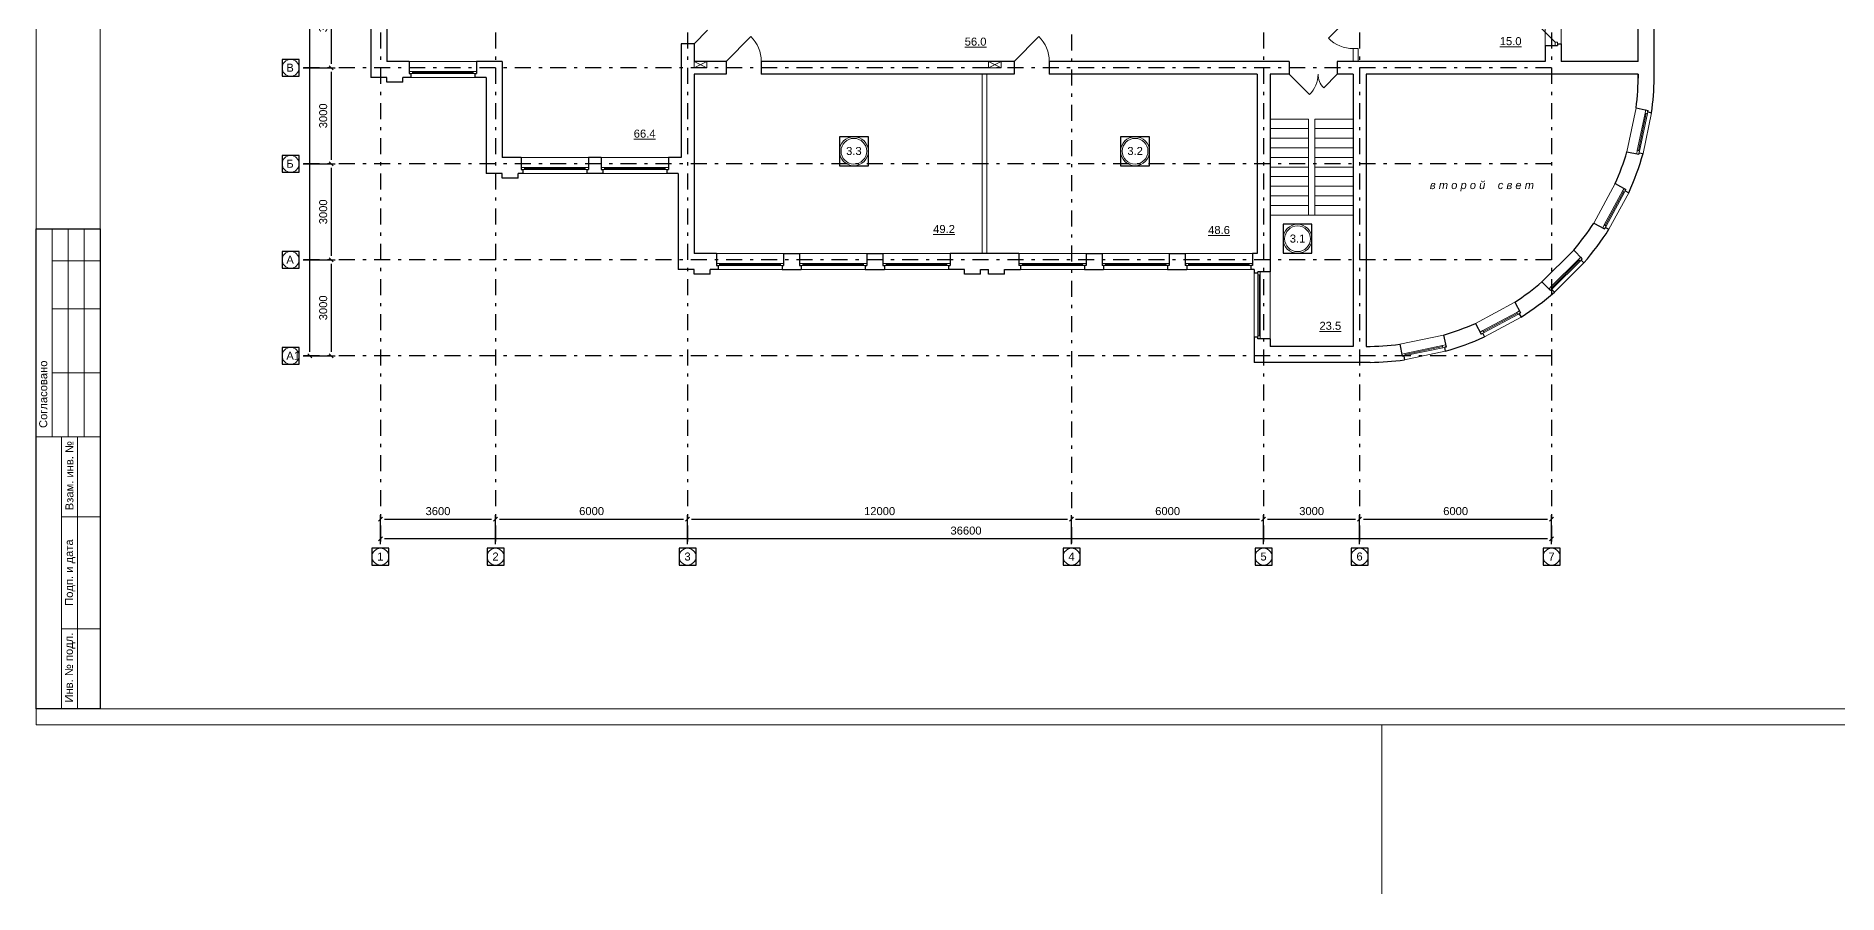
# Model space of a CAD drawing. Header units: metres. Extents: x -5.3 to 89.4, y -5.3 to 64.7.
# Drawn here: x 0 to 56.3, y -5.3 to 21.6 of the extents above; entities that cross this region are included whole.
import ezdxf
from ezdxf.enums import TextEntityAlignment as Align

# ---------------------------------------------------------------- set-up
doc = ezdxf.new("R2010")
doc.units = ezdxf.units.M
doc.header["$MEASUREMENT"] = 0
doc.linetypes.add('( Dashdot )', pattern=[1.001, 0.5, -0.25, 0.001, -0.25])
doc.layers.get('DEFPOINTS').update_dxf_attribs({"lineweight": 0})
doc.layers.add('Level 50', color=7, linetype='Continuous', lineweight=0)
doc.layers.add('Level 63', color=7, linetype='Continuous', lineweight=0)
doc.layers.add('YOLO_STAMP', color=1, linetype='Continuous')
doc.layers.add('YOLO_TABLE', color=1, linetype='Continuous')
doc.styles.add('Standard_0', font='arial.ttf')
doc.styles.add('Style-Arial', font='arial.ttf')
doc.styles.add('Style-Arial IF', font='ariali.ttf')
doc.dimstyles.get("Standard").update_dxf_attribs({"dimtxt": 0.00018, "dimasz": 0.00018, "dimexe": 0.0002, "dimexo": 0.0625, "dimgap": 9e-05, "dimtad": 0, "dimtih": 1, "dimtoh": 1, "dimdec": 4, "dimlfac": 1000, "dimzin": 0, "dimdsep": 46, "dimtxsty": 'Standard_0', "dimcen": 9e-05, "dimadec": 0, "dimazin": 0, "dimtfac": 1, "dimtdec": 4, "dimtofl": 0, "dimtmove": 0, "dimatfit": 0, "dimfxl": 0.01, "dimfxlon": 1, "dimtolj": 1, "dimtzin": 0, "dimarcsym": 0})

# ---------------------------------------------------------------- blocks, each defined once
blk = doc.blocks.new('_Oblique-1')
at = {"color": 0, "linetype": 'ByBlock', "lineweight": -2}
blk.add_line((0.5, 0.5), (-0.5, -0.5), dxfattribs=at)
blk = doc.blocks.new('*D28')
at = {"color": 0, "linetype": 'Continuous', "lineweight": -2, "transparency": 16777216}
for p, q in [((10.776, 5.674), (10.776, 6.58)), ((10.901, 6.455), (14.251, 6.455)), ((14.376, 5.674), (14.376, 6.58))]:
    blk.add_line(p, q, dxfattribs=at)
at = {"layer": 'DEFPOINTS', "color": 0, "linetype": 'Continuous', "transparency": 16777216}
for p in [(14.376, 6.455), (10.776, 5.549), (14.376, 5.549)]:
    blk.add_point(p, dxfattribs=at)
at = {"color": 0, "linetype": 'Continuous', "lineweight": -2, "transparency": 16777216, "xscale": 0.125, "yscale": 0.125, "zscale": 0.125, "rotation": 180}
blk.add_blockref('_Oblique-1', (10.776, 6.455), dxfattribs=at)
at = {"color": 0, "linetype": 'Continuous', "lineweight": -2, "transparency": 16777216, "xscale": 0.125, "yscale": 0.125, "zscale": 0.125}
blk.add_blockref('_Oblique-1', (14.376, 6.455), dxfattribs=at)
at = {"color": 0, "linetype": 'Continuous', "lineweight": 0, "transparency": 16777216, "insert": (12.576, 6.708), "char_height": 0.25, "attachment_point": 5, "style": 'Style-Arial'}
blk.add_mtext('\\A1;3600', dxfattribs=at)
blk = doc.blocks.new('*D29')
at = {"color": 0, "linetype": 'Continuous', "lineweight": -2, "transparency": 16777216}
for p, q in [((10.776, 5.674), (10.776, 5.971)), ((47.251, 5.846), (10.901, 5.846)), ((47.376, 5.674), (47.376, 5.971))]:
    blk.add_line(p, q, dxfattribs=at)
at = {"layer": 'DEFPOINTS', "color": 0, "linetype": 'Continuous', "transparency": 16777216}
for p in [(10.776, 5.846), (10.776, 5.549), (47.376, 5.549)]:
    blk.add_point(p, dxfattribs=at)
at = {"color": 0, "linetype": 'Continuous', "lineweight": -2, "transparency": 16777216, "xscale": 0.125, "yscale": 0.125, "zscale": 0.125, "rotation": 180}
blk.add_blockref('_Oblique-1', (10.776, 5.846), dxfattribs=at)
at = {"color": 0, "linetype": 'Continuous', "lineweight": -2, "transparency": 16777216, "xscale": 0.125, "yscale": 0.125, "zscale": 0.125}
blk.add_blockref('_Oblique-1', (47.376, 5.846), dxfattribs=at)
at = {"color": 0, "linetype": 'Continuous', "lineweight": 0, "transparency": 16777216, "insert": (29.076, 6.099), "char_height": 0.25, "attachment_point": 5, "style": 'Style-Arial'}
blk.add_mtext('\\A1;36600', dxfattribs=at)
blk = doc.blocks.new('*D31')
at = {"color": 0, "linetype": 'Continuous', "lineweight": -2, "transparency": 16777216}
for p, q in [((8.359, 53.561), (8.697, 53.561)), ((8.572, 11.686), (8.572, 53.436)), ((8.359, 11.561), (8.697, 11.561))]:
    blk.add_line(p, q, dxfattribs=at)
at = {"layer": 'DEFPOINTS', "color": 0, "linetype": 'Continuous', "transparency": 16777216}
for p in [(8.234, 53.561), (8.572, 53.561), (8.234, 11.561)]:
    blk.add_point(p, dxfattribs=at)
at = {"color": 0, "linetype": 'Continuous', "lineweight": -2, "transparency": 16777216, "xscale": 0.125, "yscale": 0.125, "zscale": 0.125}
for p, rotation in [((8.572, 53.561), 90), ((8.572, 11.561), 270)]:
    blk.add_blockref('_Oblique-1', p, dxfattribs=dict(at, rotation=rotation))
at = {"color": 0, "linetype": 'Continuous', "lineweight": 0, "transparency": 16777216, "insert": (8.32, 32.561), "char_height": 0.25, "attachment_point": 5, "rotation": 90, "style": 'Style-Arial'}
blk.add_mtext('\\A1;42000', dxfattribs=at)
blk = doc.blocks.new('*D149')
at = {"color": 0, "linetype": 'Continuous', "lineweight": -2, "transparency": 16777216}
for p, q in [((14.376, 5.674), (14.376, 6.58)), ((14.501, 6.455), (20.251, 6.455)), ((20.376, 5.674), (20.376, 6.58))]:
    blk.add_line(p, q, dxfattribs=at)
at = {"layer": 'DEFPOINTS', "color": 0, "linetype": 'Continuous', "transparency": 16777216}
for p in [(20.376, 6.455), (14.376, 5.549), (20.376, 5.549)]:
    blk.add_point(p, dxfattribs=at)
at = {"color": 0, "linetype": 'Continuous', "lineweight": -2, "transparency": 16777216, "xscale": 0.125, "yscale": 0.125, "zscale": 0.125, "rotation": 180}
blk.add_blockref('_Oblique-1', (14.376, 6.455), dxfattribs=at)
at = {"color": 0, "linetype": 'Continuous', "lineweight": -2, "transparency": 16777216, "xscale": 0.125, "yscale": 0.125, "zscale": 0.125}
blk.add_blockref('_Oblique-1', (20.376, 6.455), dxfattribs=at)
at = {"color": 0, "linetype": 'Continuous', "lineweight": 0, "transparency": 16777216, "insert": (17.376, 6.708), "char_height": 0.25, "attachment_point": 5, "style": 'Style-Arial'}
blk.add_mtext('\\A1;6000', dxfattribs=at)
blk = doc.blocks.new('*D150')
at = {"color": 0, "linetype": 'Continuous', "lineweight": -2, "transparency": 16777216}
for p, q in [((20.376, 5.674), (20.376, 6.58)), ((20.501, 6.455), (32.251, 6.455)), ((32.376, 5.674), (32.376, 6.58))]:
    blk.add_line(p, q, dxfattribs=at)
at = {"layer": 'DEFPOINTS', "color": 0, "linetype": 'Continuous', "transparency": 16777216}
for p in [(32.376, 6.455), (20.376, 5.549), (32.376, 5.549)]:
    blk.add_point(p, dxfattribs=at)
at = {"color": 0, "linetype": 'Continuous', "lineweight": -2, "transparency": 16777216, "xscale": 0.125, "yscale": 0.125, "zscale": 0.125, "rotation": 180}
blk.add_blockref('_Oblique-1', (20.376, 6.455), dxfattribs=at)
at = {"color": 0, "linetype": 'Continuous', "lineweight": -2, "transparency": 16777216, "xscale": 0.125, "yscale": 0.125, "zscale": 0.125}
blk.add_blockref('_Oblique-1', (32.376, 6.455), dxfattribs=at)
at = {"color": 0, "linetype": 'Continuous', "lineweight": 0, "transparency": 16777216, "insert": (26.376, 6.708), "char_height": 0.25, "attachment_point": 5, "style": 'Style-Arial'}
blk.add_mtext('\\A1;12000', dxfattribs=at)
blk = doc.blocks.new('*D151')
at = {"color": 0, "linetype": 'Continuous', "lineweight": -2, "transparency": 16777216}
for p, q in [((32.376, 5.674), (32.376, 6.58)), ((32.501, 6.455), (38.251, 6.455)), ((38.376, 5.674), (38.376, 6.58))]:
    blk.add_line(p, q, dxfattribs=at)
at = {"layer": 'DEFPOINTS', "color": 0, "linetype": 'Continuous', "transparency": 16777216}
for p in [(38.376, 6.455), (32.376, 5.549), (38.376, 5.549)]:
    blk.add_point(p, dxfattribs=at)
at = {"color": 0, "linetype": 'Continuous', "lineweight": -2, "transparency": 16777216, "xscale": 0.125, "yscale": 0.125, "zscale": 0.125, "rotation": 180}
blk.add_blockref('_Oblique-1', (32.376, 6.455), dxfattribs=at)
at = {"color": 0, "linetype": 'Continuous', "lineweight": -2, "transparency": 16777216, "xscale": 0.125, "yscale": 0.125, "zscale": 0.125}
blk.add_blockref('_Oblique-1', (38.376, 6.455), dxfattribs=at)
at = {"color": 0, "linetype": 'Continuous', "lineweight": 0, "transparency": 16777216, "insert": (35.376, 6.708), "char_height": 0.25, "attachment_point": 5, "style": 'Style-Arial'}
blk.add_mtext('\\A1;6000', dxfattribs=at)
blk = doc.blocks.new('*D152')
at = {"color": 0, "linetype": 'Continuous', "lineweight": -2, "transparency": 16777216}
for p, q in [((38.376, 5.674), (38.376, 6.58)), ((38.501, 6.455), (41.251, 6.455)), ((41.376, 5.674), (41.376, 6.58))]:
    blk.add_line(p, q, dxfattribs=at)
at = {"layer": 'DEFPOINTS', "color": 0, "linetype": 'Continuous', "transparency": 16777216}
for p in [(41.376, 6.455), (38.376, 5.549), (41.376, 5.549)]:
    blk.add_point(p, dxfattribs=at)
at = {"color": 0, "linetype": 'Continuous', "lineweight": -2, "transparency": 16777216, "xscale": 0.125, "yscale": 0.125, "zscale": 0.125, "rotation": 180}
blk.add_blockref('_Oblique-1', (38.376, 6.455), dxfattribs=at)
at = {"color": 0, "linetype": 'Continuous', "lineweight": -2, "transparency": 16777216, "xscale": 0.125, "yscale": 0.125, "zscale": 0.125}
blk.add_blockref('_Oblique-1', (41.376, 6.455), dxfattribs=at)
at = {"color": 0, "linetype": 'Continuous', "lineweight": 0, "transparency": 16777216, "insert": (39.876, 6.708), "char_height": 0.25, "attachment_point": 5, "style": 'Style-Arial'}
blk.add_mtext('\\A1;3000', dxfattribs=at)
blk = doc.blocks.new('*D153')
at = {"color": 0, "linetype": 'Continuous', "lineweight": -2, "transparency": 16777216}
for p, q in [((41.376, 5.674), (41.376, 6.58)), ((41.501, 6.455), (47.251, 6.455)), ((47.376, 5.674), (47.376, 6.58))]:
    blk.add_line(p, q, dxfattribs=at)
at = {"layer": 'DEFPOINTS', "color": 0, "linetype": 'Continuous', "transparency": 16777216}
for p in [(47.376, 6.455), (41.376, 5.549), (47.376, 5.549)]:
    blk.add_point(p, dxfattribs=at)
at = {"color": 0, "linetype": 'Continuous', "lineweight": -2, "transparency": 16777216, "xscale": 0.125, "yscale": 0.125, "zscale": 0.125, "rotation": 180}
blk.add_blockref('_Oblique-1', (41.376, 6.455), dxfattribs=at)
at = {"color": 0, "linetype": 'Continuous', "lineweight": -2, "transparency": 16777216, "xscale": 0.125, "yscale": 0.125, "zscale": 0.125}
blk.add_blockref('_Oblique-1', (47.376, 6.455), dxfattribs=at)
at = {"color": 0, "linetype": 'Continuous', "lineweight": 0, "transparency": 16777216, "insert": (44.376, 6.708), "char_height": 0.25, "attachment_point": 5, "style": 'Style-Arial'}
blk.add_mtext('\\A1;6000', dxfattribs=at)
blk = doc.blocks.new('*D140')
at = {"color": 0, "linetype": 'Continuous', "lineweight": -2, "transparency": 16777216}
for p, q in [((8.359, 23.561), (9.367, 23.561)), ((9.242, 23.436), (9.242, 20.686)), ((8.359, 20.561), (9.367, 20.561))]:
    blk.add_line(p, q, dxfattribs=at)
at = {"layer": 'DEFPOINTS', "color": 0, "linetype": 'Continuous', "transparency": 16777216}
for p in [(8.234, 23.561), (8.234, 20.561), (9.242, 20.561)]:
    blk.add_point(p, dxfattribs=at)
at = {"color": 0, "linetype": 'Continuous', "lineweight": -2, "transparency": 16777216, "xscale": 0.125, "yscale": 0.125, "zscale": 0.125}
for p, rotation in [((9.242, 23.561), 90), ((9.242, 20.561), 270)]:
    blk.add_blockref('_Oblique-1', p, dxfattribs=dict(at, rotation=rotation))
at = {"color": 0, "linetype": 'Continuous', "lineweight": 0, "transparency": 16777216, "insert": (8.989, 22.061), "char_height": 0.25, "attachment_point": 5, "rotation": 90, "style": 'Style-Arial'}
blk.add_mtext('\\A1;3000', dxfattribs=at)
blk = doc.blocks.new('*D141')
at = {"color": 0, "linetype": 'Continuous', "lineweight": -2, "transparency": 16777216}
for p, q in [((8.359, 20.561), (9.367, 20.561)), ((9.242, 20.436), (9.242, 17.686)), ((8.359, 17.561), (9.367, 17.561))]:
    blk.add_line(p, q, dxfattribs=at)
at = {"layer": 'DEFPOINTS', "color": 0, "linetype": 'Continuous', "transparency": 16777216}
for p in [(8.234, 20.561), (8.234, 17.561), (9.242, 17.561)]:
    blk.add_point(p, dxfattribs=at)
at = {"color": 0, "linetype": 'Continuous', "lineweight": -2, "transparency": 16777216, "xscale": 0.125, "yscale": 0.125, "zscale": 0.125}
for p, rotation in [((9.242, 20.561), 90), ((9.242, 17.561), 270)]:
    blk.add_blockref('_Oblique-1', p, dxfattribs=dict(at, rotation=rotation))
at = {"color": 0, "linetype": 'Continuous', "lineweight": 0, "transparency": 16777216, "insert": (8.989, 19.061), "char_height": 0.25, "attachment_point": 5, "rotation": 90, "style": 'Style-Arial'}
blk.add_mtext('\\A1;3000', dxfattribs=at)
blk = doc.blocks.new('*D142')
at = {"color": 0, "linetype": 'Continuous', "lineweight": -2, "transparency": 16777216}
for p, q in [((8.359, 17.561), (9.367, 17.561)), ((9.242, 17.436), (9.242, 14.686)), ((8.359, 14.561), (9.367, 14.561))]:
    blk.add_line(p, q, dxfattribs=at)
at = {"layer": 'DEFPOINTS', "color": 0, "linetype": 'Continuous', "transparency": 16777216}
for p in [(8.234, 17.561), (8.234, 14.561), (9.242, 14.561)]:
    blk.add_point(p, dxfattribs=at)
at = {"color": 0, "linetype": 'Continuous', "lineweight": -2, "transparency": 16777216, "xscale": 0.125, "yscale": 0.125, "zscale": 0.125}
for p, rotation in [((9.242, 17.561), 90), ((9.242, 14.561), 270)]:
    blk.add_blockref('_Oblique-1', p, dxfattribs=dict(at, rotation=rotation))
at = {"color": 0, "linetype": 'Continuous', "lineweight": 0, "transparency": 16777216, "insert": (8.989, 16.061), "char_height": 0.25, "attachment_point": 5, "rotation": 90, "style": 'Style-Arial'}
blk.add_mtext('\\A1;3000', dxfattribs=at)
blk = doc.blocks.new('*D143')
at = {"color": 0, "linetype": 'Continuous', "lineweight": -2, "transparency": 16777216}
for p, q in [((8.359, 14.561), (9.367, 14.561)), ((9.242, 14.436), (9.242, 11.686)), ((8.359, 11.561), (9.367, 11.561))]:
    blk.add_line(p, q, dxfattribs=at)
at = {"layer": 'DEFPOINTS', "color": 0, "linetype": 'Continuous', "transparency": 16777216}
for p in [(8.234, 14.561), (8.234, 11.561), (9.242, 11.561)]:
    blk.add_point(p, dxfattribs=at)
at = {"color": 0, "linetype": 'Continuous', "lineweight": -2, "transparency": 16777216, "xscale": 0.125, "yscale": 0.125, "zscale": 0.125}
for p, rotation in [((9.242, 14.561), 90), ((9.242, 11.561), 270)]:
    blk.add_blockref('_Oblique-1', p, dxfattribs=dict(at, rotation=rotation))
at = {"color": 0, "linetype": 'Continuous', "lineweight": 0, "transparency": 16777216, "insert": (8.989, 13.061), "char_height": 0.25, "attachment_point": 5, "rotation": 90, "style": 'Style-Arial'}
blk.add_mtext('\\A1;3000', dxfattribs=at)

msp = doc.modelspace()

# ---------------------------------------------------------------- linework, layer by layer
at = {"color": 1, "linetype": '( Dashdot )'}
for p, q in [((10.77628901, 53.56123488), (10.77628901, 5.54935686)), ((14.37628901, 53.56123488), (14.37628901, 5.54935686)), ((20.37628901, 53.56123488), (20.37628901, 5.54935686)), ((32.37628901, 53.50456988), (32.37628901, 5.54935686)), ((38.37628901, 53.56123488), (38.37628901, 5.54935686)), ((41.37628901, 53.56123488), (41.37628901, 5.54935686)), ((47.37628901, 53.56123488), (47.37628901, 5.54935686)), ((47.37628901, 20.56123488), (8.2343537, 20.56123488)), ((47.37628901, 17.56123488), (8.2343537, 17.56123488)), ((47.37628901, 14.56123488), (8.2343537, 14.56123488)), ((47.37628901, 11.56123488), (8.2343537, 11.56123488))]:
    msp.add_line(p, q, dxfattribs=at)
at = {"color": 7, "linetype": 'Continuous', "lineweight": 30}
for p, q in [((10.47628901, 26.86123488), (10.47628901, 20.26123488)), ((10.97628901, 26.36123488), (10.97628901, 20.76123488)), ((50.07964332, 20.76123488), (50.07964332, 23.81123488)), ((50.57964332, 20.23623488), (50.57964332, 23.81123488)), ((20.57628901, 21.31123488), (20.17628901, 21.31123488)), ((20.17628901, 21.31123488), (20.17628901, 17.76123488)), ((20.57628901, 21.31123488), (20.57628901, 20.76123488)), ((47.17628901, 21.26123488), (47.17628901, 20.76123488)), ((47.17628901, 21.26123488), (47.55628901, 21.26123488)), ((47.55628901, 21.31123488), (47.67628901, 21.31123488)), ((47.55628901, 21.31123488), (47.55628901, 21.26123488)), ((47.67628901, 21.31123488), (47.67628901, 20.76123488)), ((11.67628901, 20.76123488), (10.97628901, 20.76123488)), ((11.67628901, 20.76123488), (11.67628901, 20.38123488)), ((11.67628901, 20.38123488), (11.72628901, 20.38123488)), ((11.72628901, 20.38123488), (11.72628901, 20.26123488)), ((13.72628901, 20.38123488), (13.72628901, 20.26123488)), ((13.72628901, 20.38123488), (13.77628901, 20.38123488)), ((14.57628901, 20.76123488), (13.77628901, 20.76123488)), ((13.77628901, 20.76123488), (13.77628901, 20.38123488)), ((14.57628901, 20.76123488), (14.57628901, 17.76123488)), ((21.57628901, 20.76123488), (20.57628901, 20.76123488)), ((20.57628901, 20.36123488), (20.57628901, 14.76123488)), ((21.57628901, 20.36123488), (20.57628901, 20.36123488)), ((21.57628901, 20.76123488), (21.57628901, 20.36123488)), ((22.67628901, 20.76123488), (22.67628901, 20.36123488)), ((30.57628901, 20.76123488), (22.67628901, 20.76123488)), ((30.57628901, 20.36123488), (22.67628901, 20.36123488)), ((30.57628901, 20.76123488), (30.57628901, 20.36123488)), ((31.67628901, 20.76123488), (31.67628901, 20.36123488)), ((39.17628901, 20.76123488), (31.67628901, 20.76123488)), ((38.17628901, 20.36123488), (31.67628901, 20.36123488)), ((38.17628901, 20.36123488), (38.17628901, 14.76123488)), ((38.57628901, 20.36123488), (38.57628901, 14.19123488)), ((39.17628901, 20.36123488), (38.57628901, 20.36123488)), ((39.17628901, 20.76123488), (39.17628901, 20.36123488)), ((40.67628901, 20.76123488), (40.67628901, 20.36123488)), ((47.17628901, 20.76123488), (40.67628901, 20.76123488)), ((41.17628901, 20.36123488), (40.67628901, 20.36123488)), ((41.17628901, 20.36123488), (41.17628901, 11.85788056)), ((41.57628901, 20.36123488), (41.57628901, 11.85788056)), ((50.08051102, 20.36123488), (41.57628901, 20.36123488)), ((50.07964332, 20.76123488), (47.67628901, 20.76123488)), ((50.07964332, 20.36123488), (50.07969151, 20.24317607)), ((10.97628901, 20.26123488), (10.47628901, 20.26123488)), ((10.97628901, 20.11123488), (10.97628901, 20.26123488)), ((11.47628901, 20.11123488), (10.97628901, 20.11123488)), ((11.47628901, 20.11123488), (11.47628901, 20.26123488)), ((11.72628901, 20.26123488), (11.47628901, 20.26123488)), ((14.07628901, 20.26123488), (13.72628901, 20.26123488)), ((14.07628901, 20.26123488), (14.07628901, 17.26123488)), ((50.01531576, 19.31022615), (50.38846939, 19.23213011)), ((50.38195608, 19.18240998), (50.49972273, 19.157763)), ((15.17628901, 17.76123488), (14.57628901, 17.76123488)), ((15.17628901, 17.76123488), (15.17628901, 17.38123488)), ((17.27628901, 17.76123488), (17.27628901, 17.38123488)), ((17.67628901, 17.76123488), (17.27628901, 17.76123488)), ((17.67628901, 17.76123488), (17.67628901, 17.38123488)), ((20.17628901, 17.76123488), (19.77628901, 17.76123488)), ((19.77628901, 17.76123488), (19.77628901, 17.38123488)), ((49.72852807, 17.93991494), (50.10168169, 17.8618189)), ((50.11565322, 17.90997814), (50.23341987, 17.88533116)), ((14.57628901, 17.26123488), (14.07628901, 17.26123488)), ((14.57628901, 17.11123488), (14.57628901, 17.26123488)), ((15.07628901, 17.11123488), (14.57628901, 17.11123488)), ((15.07628901, 17.11123488), (15.07628901, 17.26123488)), ((15.22628901, 17.26123488), (15.07628901, 17.26123488)), ((15.17628901, 17.38123488), (15.22628901, 17.38123488)), ((15.22628901, 17.38123488), (15.22628901, 17.26123488)), ((17.22628901, 17.38123488), (17.22628901, 17.26123488)), ((17.22628901, 17.38123488), (17.27628901, 17.38123488)), ((17.72628901, 17.26123488), (17.22628901, 17.26123488)), ((17.67628901, 17.38123488), (17.72628901, 17.38123488)), ((17.72628901, 17.38123488), (17.72628901, 17.26123488)), ((19.72628901, 17.38123488), (19.72628901, 17.26123488)), ((19.72628901, 17.38123488), (19.77628901, 17.38123488)), ((20.07628901, 17.26123488), (19.72628901, 17.26123488)), ((20.07628901, 17.26123488), (20.07628901, 14.26123488)), ((49.36333789, 16.94309771), (49.6986283, 16.76165087)), ((49.67818198, 16.71586371), (49.78399907, 16.6585994)), ((48.69702079, 15.71182945), (49.03231121, 15.53038261)), ((49.05945896, 15.57254319), (49.16527605, 15.51527887)), ((21.27628901, 14.76123488), (20.57628901, 14.76123488)), ((21.27628901, 14.76123488), (21.27628901, 14.38123488)), ((23.37628901, 14.76123488), (23.37628901, 14.38123488)), ((23.37628901, 14.76123488), (23.87628901, 14.76123488)), ((23.87628901, 14.76123488), (23.87628901, 14.38123488)), ((25.97628901, 14.76123488), (25.97628901, 14.38123488)), ((25.97628901, 14.76123488), (26.47628901, 14.76123488)), ((26.47628901, 14.76123488), (26.47628901, 14.38123488)), ((28.57628901, 14.76123488), (28.57628901, 14.38123488)), ((30.72628901, 14.76123488), (28.57628901, 14.76123488)), ((30.72628901, 14.76123488), (30.72628901, 14.38123488)), ((32.82628901, 14.76123488), (32.82628901, 14.38123488)), ((32.82628901, 14.76123488), (33.32628901, 14.76123488)), ((33.32628901, 14.76123488), (33.32628901, 14.38123488)), ((35.42628901, 14.76123488), (35.42628901, 14.38123488)), ((35.42628901, 14.76123488), (35.92628901, 14.76123488)), ((35.92628901, 14.76123488), (35.92628901, 14.38123488)), ((38.17628901, 14.76123488), (38.02628901, 14.76123488)), ((38.02628901, 14.76123488), (38.02628901, 14.38123488)), ((48.06425099, 14.86322239), (48.33382715, 14.59364622)), ((20.57628901, 14.26123488), (20.07628901, 14.26123488)), ((20.57628901, 14.11123488), (20.57628901, 14.26123488)), ((21.07628901, 14.11123488), (20.57628901, 14.11123488)), ((21.07628901, 14.11123488), (21.07628901, 14.26123488)), ((21.32628901, 14.26123488), (21.07628901, 14.26123488)), ((21.27628901, 14.38123488), (21.32628901, 14.38123488)), ((21.32628901, 14.38123488), (21.32628901, 14.26123488)), ((23.32628901, 14.38123488), (23.32628901, 14.26123488)), ((23.32628901, 14.38123488), (23.37628901, 14.38123488)), ((23.32628901, 14.26123488), (23.92628901, 14.26123488)), ((23.87628901, 14.38123488), (23.92628901, 14.38123488)), ((23.92628901, 14.38123488), (23.92628901, 14.26123488)), ((25.92628901, 14.38123488), (25.92628901, 14.26123488)), ((25.92628901, 14.38123488), (25.97628901, 14.38123488)), ((25.92628901, 14.26123488), (26.52628901, 14.26123488)), ((26.47628901, 14.38123488), (26.52628901, 14.38123488)), ((26.52628901, 14.38123488), (26.52628901, 14.26123488)), ((28.52628901, 14.38123488), (28.52628901, 14.26123488)), ((28.52628901, 14.38123488), (28.57628901, 14.38123488)), ((29.02628901, 14.26123488), (28.52628901, 14.26123488)), ((29.02628901, 14.11123488), (29.02628901, 14.26123488)), ((29.52628901, 14.11123488), (29.02628901, 14.11123488)), ((29.52628901, 14.11123488), (29.52628901, 14.26123488)), ((29.52628901, 14.26123488), (29.77628901, 14.26123488)), ((29.77628901, 14.11123488), (29.77628901, 14.26123488)), ((30.27628901, 14.11123488), (29.77628901, 14.11123488)), ((30.27628901, 14.11123488), (30.27628901, 14.26123488)), ((30.27628901, 14.26123488), (30.77628901, 14.26123488)), ((30.77628901, 14.38123488), (30.72628901, 14.38123488)), ((30.77628901, 14.38123488), (30.77628901, 14.26123488)), ((32.77628901, 14.38123488), (32.77628901, 14.26123488)), ((32.82628901, 14.38123488), (32.77628901, 14.38123488)), ((32.77628901, 14.26123488), (33.37628901, 14.26123488)), ((33.37628901, 14.38123488), (33.32628901, 14.38123488)), ((33.37628901, 14.38123488), (33.37628901, 14.26123488)), ((35.37628901, 14.38123488), (35.37628901, 14.26123488)), ((35.42628901, 14.38123488), (35.37628901, 14.38123488)), ((35.37628901, 14.26123488), (35.97628901, 14.26123488)), ((35.97628901, 14.38123488), (35.92628901, 14.38123488)), ((35.97628901, 14.38123488), (35.97628901, 14.26123488)), ((37.97628901, 14.38123488), (37.97628901, 14.26123488)), ((38.02628901, 14.38123488), (37.97628901, 14.38123488)), ((38.07628901, 14.26123488), (37.97628901, 14.26123488)), ((38.07628901, 14.26123488), (38.07628901, 14.14123488)), ((38.19628901, 14.14123488), (38.07628901, 14.14123488)), ((38.57628901, 14.19123488), (38.19628901, 14.19123488)), ((38.19628901, 14.14123488), (38.19628901, 14.19123488)), ((48.30116582, 14.55559688), (48.3862436, 14.4705191)), ((47.07430149, 13.8732729), (47.34387766, 13.60369673)), ((47.381927, 13.63635806), (47.46700479, 13.55128028)), ((38.19628901, 12.14123488), (38.07628901, 12.14123488)), ((38.07628901, 12.14123488), (38.07628901, 11.35788056)), ((38.19628901, 12.09123488), (38.19628901, 12.14123488)), ((38.57628901, 12.09123488), (38.19628901, 12.09123488)), ((38.57628901, 12.09123488), (38.57628901, 11.85788056)), ((41.17628901, 11.85788056), (38.57628901, 11.85788056)), ((41.70128901, 11.35788056), (38.07628901, 11.35788056))]:
    msp.add_line(p, q, dxfattribs=at)
at = {"color": 7, "linetype": 'Continuous', "lineweight": 13, "extrusion": (0, 0, -1)}
for p, q in [((41.17628901, 22.26123488), (40.39847155, 21.48341742)), ((39.17628901, 20.36123488), (39.81268511, 19.72483877)), ((40.67628901, 20.36123488), (40.25202494, 19.93697081))]:
    msp.add_line(p, q, dxfattribs=at)
at = {"color": 7, "linetype": 'Continuous', "lineweight": 0}
for p, q in [((47.17628901, 22.11123488), (47.17628901, 21.26123488)), ((47.67628901, 22.11123488), (47.67628901, 21.31123488)), ((11.67628901, 20.76123488), (13.77628901, 20.76123488)), ((11.77628901, 20.41623488), (13.67628901, 20.41623488)), ((11.72628901, 20.26123488), (13.72628901, 20.26123488)), ((49.72852807, 17.93991494), (50.01531576, 19.31022615)), ((50.49972273, 19.157763), (50.23341987, 17.88533116)), ((39.77628901, 18.66123488), (38.57628901, 18.66123488)), ((41.17628901, 18.66123488), (39.97628901, 18.66123488)), ((50.08790875, 17.96686797), (50.33372678, 19.14142043)), ((39.77628901, 18.36123488), (38.57628901, 18.36123488)), ((39.77628901, 18.06123488), (38.57628901, 18.06123488)), ((41.17628901, 18.36123488), (39.97628901, 18.36123488)), ((41.17628901, 18.06123488), (39.97628901, 18.06123488)), ((15.17628901, 17.76123488), (17.27628901, 17.76123488)), ((17.67628901, 17.76123488), (19.77628901, 17.76123488)), ((39.77628901, 17.76123488), (38.57628901, 17.76123488)), ((39.77628901, 17.46123488), (38.57628901, 17.46123488)), ((41.17628901, 17.76123488), (39.97628901, 17.76123488)), ((41.17628901, 17.46123488), (39.97628901, 17.46123488)), ((15.22628901, 17.26123488), (17.22628901, 17.26123488)), ((15.27628901, 17.41623488), (17.17628901, 17.41623488)), ((17.72628901, 17.26123488), (19.72628901, 17.26123488)), ((17.77628901, 17.41623488), (19.67628901, 17.41623488)), ((39.77628901, 17.16123488), (38.57628901, 17.16123488)), ((41.17628901, 17.16123488), (39.97628901, 17.16123488)), ((48.69702079, 15.71182945), (49.36333789, 16.94309771)), ((39.77628901, 16.86123488), (38.57628901, 16.86123488)), ((39.77628901, 16.56123488), (38.57628901, 16.56123488)), ((41.17628901, 16.86123488), (39.97628901, 16.86123488)), ((41.17628901, 16.56123488), (39.97628901, 16.56123488)), ((49.04912358, 15.63498827), (49.62025252, 16.69036106)), ((49.78399907, 16.6585994), (49.16527605, 15.51527887)), ((39.77628901, 16.26123488), (38.57628901, 16.26123488)), ((41.17628901, 16.26123488), (39.97628901, 16.26123488)), ((21.27628901, 14.76123488), (23.37628901, 14.76123488)), ((23.87628901, 14.76123488), (25.97628901, 14.76123488)), ((26.47628901, 14.76123488), (28.57628901, 14.76123488)), ((32.82628901, 14.76123488), (30.72628901, 14.76123488)), ((35.42628901, 14.76123488), (33.32628901, 14.76123488)), ((38.02628901, 14.76123488), (35.92628901, 14.76123488)), ((47.07430149, 13.8732729), (48.06425099, 14.86322239)), ((21.32628901, 14.26123488), (23.32628901, 14.26123488)), ((21.37628901, 14.41623488), (23.27628901, 14.41623488)), ((23.92628901, 14.26123488), (25.92628901, 14.26123488)), ((23.97628901, 14.41623488), (25.87628901, 14.41623488)), ((26.52628901, 14.26123488), (28.52628901, 14.26123488)), ((26.57628901, 14.41623488), (28.47628901, 14.41623488)), ((32.77628901, 14.26123488), (30.77628901, 14.26123488)), ((32.72628901, 14.41623488), (30.82628901, 14.41623488)), ((35.37628901, 14.26123488), (33.37628901, 14.26123488)), ((35.32628901, 14.41623488), (33.42628901, 14.41623488)), ((37.97628901, 14.26123488), (35.97628901, 14.26123488)), ((37.92628901, 14.41623488), (36.02628901, 14.41623488)), ((38.07628901, 12.14123488), (38.07628901, 14.14123488)), ((38.23128901, 12.19123488), (38.23128901, 14.09123488)), ((38.57628901, 12.09123488), (38.57628901, 14.19123488)), ((47.3898396, 13.69915614), (48.23836774, 14.54768428)), ((48.3862436, 14.4705191), (47.46700479, 13.55128028)), ((42.06539244, -5.25400933), (42.06539244, 0.03347798))]:
    msp.add_line(p, q, dxfattribs=at)
at = {"color": 7, "linetype": 'Continuous', "lineweight": 13}
for p, q in [((20.57628901, 21.31123488), (21.00055307, 21.73549895)), ((21.57628901, 20.76123488), (22.35410646, 21.53905234)), ((30.57628901, 20.76123488), (31.35410646, 21.53905234)), ((47.48628901, 21.36123488), (47.0266696, 21.82085429)), ((41.32628901, 21.16123488), (41.17628901, 21.16123488)), ((41.17628901, 21.16123488), (41.17628901, 20.76123488)), ((41.32628901, 21.16123488), (41.32628901, 20.76123488)), ((20.57628901, 20.76123488), (20.97628901, 20.56123488)), ((20.97628901, 20.76123488), (20.57628901, 20.56123488)), ((29.57628901, 20.36123488), (29.57628901, 14.76123488)), ((29.72628901, 20.36123488), (29.72628901, 14.76123488)), ((29.77628901, 20.76123488), (30.17628901, 20.56123488)), ((30.17628901, 20.76123488), (29.77628901, 20.56123488)), ((39.77628901, 18.96123488), (38.57628901, 18.96123488)), ((39.77628901, 18.96123488), (39.77628901, 15.96123488)), ((39.97628901, 18.96123488), (39.97628901, 15.96123488)), ((41.17628901, 18.96123488), (39.97628901, 18.96123488)), ((41.17628901, 15.96123488), (38.57628901, 15.96123488))]:
    msp.add_line(p, q, dxfattribs=at)
at = {"color": 7, "linetype": 'Continuous', "lineweight": 0, "extrusion": (0, 0, -1)}
for p, q in [((46.22569443, 13.24050309), (44.99442618, 12.574186)), ((46.30253562, 12.88840031), (45.24716282, 12.31727137)), ((45.27892449, 12.15352481), (46.42224501, 12.77224783)), ((43.99760895, 12.20899582), (42.62729774, 11.92220812)), ((43.97065592, 11.84961513), (42.79610345, 11.60379711)), ((42.77976088, 11.43780115), (44.05219272, 11.70410401))]:
    msp.add_line(p, q, dxfattribs=at)
at = {"color": 7, "linetype": 'Continuous', "lineweight": 30, "extrusion": (0, 0, -1)}
for p, q in [((46.22569443, 13.24050309), (46.40714128, 12.90521268)), ((44.99442618, 12.574186), (45.17587302, 12.23889558)), ((46.3649807, 12.87806492), (46.42224501, 12.77224783)), ((42.62729774, 11.92220812), (42.70539377, 11.54905449)), ((43.99760895, 12.20899582), (44.07570498, 11.83584219)), ((45.22166017, 12.2593419), (45.27892449, 12.15352481)), ((42.75511391, 11.55556781), (42.77976088, 11.43780115)), ((44.02754575, 11.82187067), (44.05219272, 11.70410401))]:
    msp.add_line(p, q, dxfattribs=at)
at = {"color": 7, "linetype": 'Continuous', "lineweight": 0, "flags": 128}
for points in [[(84.11539244, 59.43347798), (84.11539244, 0.03347798), (0.01539244, 0.03347798), (0.01539244, 59.43347798), (84.11539244, 59.43347798)], [(13.67628901, 20.38123488), (13.67628901, 20.45123488), (11.77628901, 20.45123488), (11.77628901, 20.38123488), (13.67628901, 20.38123488)], [(50.05365097, 17.97403766), (50.299469, 19.14859013), (50.36798456, 19.13425074), (50.12216653, 17.95969827), (50.05365097, 17.97403766)], [(17.17628901, 17.38123488), (17.17628901, 17.45123488), (15.27628901, 17.45123488), (15.27628901, 17.38123488), (17.17628901, 17.38123488)], [(19.67628901, 17.38123488), (19.67628901, 17.45123488), (17.77628901, 17.45123488), (17.77628901, 17.38123488), (19.67628901, 17.38123488)], [(49.01834187, 15.65164619), (49.58947081, 16.70701899), (49.65103422, 16.67370313), (49.07990528, 15.61833034), (49.01834187, 15.65164619)], [(23.27628901, 14.38123488), (23.27628901, 14.45123488), (21.37628901, 14.45123488), (21.37628901, 14.38123488), (23.27628901, 14.38123488)], [(25.87628901, 14.38123488), (25.87628901, 14.45123488), (23.97628901, 14.45123488), (23.97628901, 14.38123488), (25.87628901, 14.38123488)], [(28.47628901, 14.38123488), (28.47628901, 14.45123488), (26.57628901, 14.45123488), (26.57628901, 14.38123488), (28.47628901, 14.38123488)], [(30.82628901, 14.38123488), (30.82628901, 14.45123488), (32.72628901, 14.45123488), (32.72628901, 14.38123488), (30.82628901, 14.38123488)], [(33.42628901, 14.38123488), (33.42628901, 14.45123488), (35.32628901, 14.45123488), (35.32628901, 14.38123488), (33.42628901, 14.38123488)], [(36.02628901, 14.38123488), (36.02628901, 14.45123488), (37.92628901, 14.45123488), (37.92628901, 14.38123488), (36.02628901, 14.38123488)], [(38.19628901, 14.09123488), (38.26628901, 14.09123488), (38.26628901, 12.19123488), (38.19628901, 12.19123488), (38.19628901, 14.09123488)], [(47.36509086, 13.72390488), (48.213619, 14.57243302), (48.26311648, 14.52293554), (47.41458834, 13.67440741), (47.36509086, 13.72390488)]]:
    msp.add_lwpolyline(points, close=True, dxfattribs=at)
at = {"color": 7, "linetype": 'Continuous', "lineweight": 13, "flags": 128}
for points in [[(47.48628901, 21.26123488), (47.48628901, 21.36123488), (47.55628901, 21.36123488), (47.55628901, 21.26123488), (47.48628901, 21.26123488)], [(11.67628901, 20.45123488), (11.77628901, 20.45123488), (11.77628901, 20.38123488), (11.67628901, 20.38123488), (11.67628901, 20.45123488)], [(13.67628901, 20.45123488), (13.77628901, 20.45123488), (13.77628901, 20.38123488), (13.67628901, 20.38123488), (13.67628901, 20.45123488)], [(20.57628901, 20.76123488), (20.57628901, 20.56123488), (20.97628901, 20.56123488), (20.97628901, 20.76123488), (20.57628901, 20.76123488)], [(29.77628901, 20.76123488), (29.77628901, 20.56123488), (30.17628901, 20.56123488), (30.17628901, 20.76123488), (29.77628901, 20.76123488)], [(50.31995383, 19.2464695), (50.299469, 19.14859013), (50.36798456, 19.13425074), (50.38846939, 19.23213011), (50.31995383, 19.2464695)], [(50.05365097, 17.97403766), (50.03316613, 17.87615829), (50.10168169, 17.8618189), (50.12216653, 17.95969827), (50.05365097, 17.97403766)], [(15.17628901, 17.45123488), (15.27628901, 17.45123488), (15.27628901, 17.38123488), (15.17628901, 17.38123488), (15.17628901, 17.45123488)], [(17.17628901, 17.45123488), (17.27628901, 17.45123488), (17.27628901, 17.38123488), (17.17628901, 17.38123488), (17.17628901, 17.45123488)], [(17.67628901, 17.45123488), (17.77628901, 17.45123488), (17.77628901, 17.38123488), (17.67628901, 17.38123488), (17.67628901, 17.45123488)], [(19.67628901, 17.45123488), (19.77628901, 17.45123488), (19.77628901, 17.38123488), (19.67628901, 17.38123488), (19.67628901, 17.45123488)], [(49.63706489, 16.79496672), (49.58947081, 16.70701899), (49.65103422, 16.67370313), (49.6986283, 16.76165087), (49.63706489, 16.79496672)], [(49.01834187, 15.65164619), (48.97074779, 15.56369846), (49.03231121, 15.53038261), (49.07990528, 15.61833034), (49.01834187, 15.65164619)], [(48.28432968, 14.6431437), (48.213619, 14.57243302), (48.26311648, 14.52293554), (48.33382715, 14.59364622), (48.28432968, 14.6431437)], [(21.27628901, 14.45123488), (21.37628901, 14.45123488), (21.37628901, 14.38123488), (21.27628901, 14.38123488), (21.27628901, 14.45123488)], [(23.27628901, 14.45123488), (23.37628901, 14.45123488), (23.37628901, 14.38123488), (23.27628901, 14.38123488), (23.27628901, 14.45123488)], [(23.87628901, 14.45123488), (23.97628901, 14.45123488), (23.97628901, 14.38123488), (23.87628901, 14.38123488), (23.87628901, 14.45123488)], [(25.87628901, 14.45123488), (25.97628901, 14.45123488), (25.97628901, 14.38123488), (25.87628901, 14.38123488), (25.87628901, 14.45123488)], [(26.47628901, 14.45123488), (26.57628901, 14.45123488), (26.57628901, 14.38123488), (26.47628901, 14.38123488), (26.47628901, 14.45123488)], [(28.47628901, 14.45123488), (28.57628901, 14.45123488), (28.57628901, 14.38123488), (28.47628901, 14.38123488), (28.47628901, 14.45123488)], [(30.82628901, 14.45123488), (30.72628901, 14.45123488), (30.72628901, 14.38123488), (30.82628901, 14.38123488), (30.82628901, 14.45123488)], [(32.82628901, 14.45123488), (32.72628901, 14.45123488), (32.72628901, 14.38123488), (32.82628901, 14.38123488), (32.82628901, 14.45123488)], [(33.42628901, 14.45123488), (33.32628901, 14.45123488), (33.32628901, 14.38123488), (33.42628901, 14.38123488), (33.42628901, 14.45123488)], [(35.42628901, 14.45123488), (35.32628901, 14.45123488), (35.32628901, 14.38123488), (35.42628901, 14.38123488), (35.42628901, 14.45123488)], [(36.02628901, 14.45123488), (35.92628901, 14.45123488), (35.92628901, 14.38123488), (36.02628901, 14.38123488), (36.02628901, 14.45123488)], [(38.02628901, 14.45123488), (37.92628901, 14.45123488), (37.92628901, 14.38123488), (38.02628901, 14.38123488), (38.02628901, 14.45123488)], [(38.26628901, 14.09123488), (38.26628901, 14.19123488), (38.19628901, 14.19123488), (38.19628901, 14.09123488), (38.26628901, 14.09123488)], [(47.36509086, 13.72390488), (47.29438019, 13.6531942), (47.34387766, 13.60369673), (47.41458834, 13.67440741), (47.36509086, 13.72390488)], [(38.26628901, 12.09123488), (38.26628901, 12.19123488), (38.19628901, 12.19123488), (38.19628901, 12.09123488), (38.26628901, 12.09123488)]]:
    msp.add_lwpolyline(points, close=True, dxfattribs=at)
at = {"color": 7, "linetype": 'Continuous', "lineweight": 13, "extrusion": (0, 0, -1), "flags": 128}
for points in [[(-46.28587769, 12.91918201), (-46.37382542, 12.96677609), (-46.40714128, 12.90521268), (-46.31919354, 12.8576186), (-46.28587769, 12.91918201)], [(-43.96348622, 11.88387291), (-44.0613656, 11.90435775), (-44.07570498, 11.83584219), (-43.97782561, 11.81535735), (-43.96348622, 11.88387291)], [(-45.14255716, 12.30045899), (-45.23050489, 12.34805307), (-45.26382075, 12.28648966), (-45.17587302, 12.23889558), (-45.14255716, 12.30045899)], [(-42.69105438, 11.61757005), (-42.78893376, 11.63805489), (-42.80327314, 11.56953933), (-42.70539377, 11.54905449), (-42.69105438, 11.61757005)]]:
    msp.add_lwpolyline(points, close=True, dxfattribs=at)
at = {"color": 7, "linetype": 'Continuous', "lineweight": 0, "extrusion": (0, 0, -1), "flags": 128}
for points in [[(-46.28587769, 12.91918201), (-45.23050489, 12.34805307), (-45.26382075, 12.28648966), (-46.31919354, 12.8576186), (-46.28587769, 12.91918201)], [(-43.96348622, 11.88387291), (-42.78893376, 11.63805489), (-42.80327314, 11.56953933), (-43.97782561, 11.81535735), (-43.96348622, 11.88387291)]]:
    msp.add_lwpolyline(points, close=True, dxfattribs=at)
at = {"color": 7, "linetype": 'Continuous', "lineweight": 13}
for centre, radius in [((7.97099826, 20.56123488), 0.26335544), ((25.57163587, 17.95582093), 0.45201344), ((25.57163587, 17.95582093), 0.40201344), ((34.35889029, 17.95582093), 0.45201344), ((34.35889029, 17.95582093), 0.40201344), ((7.97099826, 17.56123488), 0.26335544), ((39.43501806, 15.21903984), 0.45201344), ((39.43501806, 15.21903984), 0.40201344), ((7.97099826, 14.56123488), 0.26335544), ((7.97099826, 11.56123488), 0.26335544), ((10.77628901, 5.28600142), 0.26335544), ((14.37628901, 5.28600142), 0.26335544), ((20.37628901, 5.28600142), 0.26335544), ((32.37628901, 5.28600142), 0.26335544), ((38.37628901, 5.28600142), 0.26335544), ((41.37628901, 5.28600142), 0.26335544), ((47.37628901, 5.28600142), 0.26335544)]:
    msp.add_circle(centre, radius, dxfattribs=at)
at = {"color": 7, "linetype": 'Continuous', "lineweight": 0}
for centre in [(21.57628901, 20.76123488), (30.57628901, 20.76123488)]:
    msp.add_arc(centre, 1.1, 0, 45, dxfattribs=at)
at = {"color": 7, "linetype": 'Continuous', "lineweight": 0, "extrusion": (0, 0, -1)}
for centre, radius, start, end in [((-41.17628901, 22.26123488), 1.1, 270, 315), ((-39.17628901, 20.36123488), 0.9, 180, 225), ((-40.67628901, 20.36123488), 0.6, 315, 0)]:
    msp.add_arc(centre, radius, start, end, dxfattribs=at)
at = {"color": 7, "linetype": 'Continuous', "lineweight": 30}
for radius, start, end in [(8.50422201, 352.90085321, 0), (9.00422201, 352.319066951, 359.204572867), (8.88422201, 352.3750816, 352.698474848), (8.50422201, 336.30085321, 343.457902725), (9.00422201, 335.719066951, 344.039688984), (8.88422201, 343.660281086, 343.983674334), (8.88422201, 335.7750816, 336.098474848), (8.50422201, 319.721475243, 326.857902725), (9.00422201, 319.139688984, 327.439688984), (8.88422201, 327.060281086, 327.383674334), (8.88422201, 319.195703633, 319.519096881), (8.50422201, 303.142097275, 310.278524757), (9.00422201, 302.560311016, 310.860311016), (8.88422201, 310.480903119, 310.804296367), (8.50422201, 286.542097275, 293.69914679), (8.50422201, 270, 277.09914679), (9.00422201, 285.960311016, 294.280933049), (9.00422201, 270.795427133, 277.680933049)]:
    msp.add_arc((41.57628901, 20.36123488), radius, start, end, dxfattribs=at)
at = {"color": 7, "linetype": 'Continuous', "lineweight": 30, "extrusion": (0, 0, -1)}
for start, end in [(237.060281086, 237.383674334), (253.660281086, 253.983674334), (245.7750816, 246.098474848), (262.3750816, 262.698474848)]:
    msp.add_arc((-41.57628901, 20.36123488), 8.88422201, start, end, dxfattribs=at)
at = {"layer": 'Level 50', "color": 7, "linetype": 'Continuous', "lineweight": 13}
for p, q in [((2.01539244, 58.93347798), (2.01539244, 0.53347798)), ((83.61539244, 0.53347798), (0.81539244, 0.53347798))]:
    msp.add_line(p, q, dxfattribs=at)
at = {"layer": 'Level 63', "color": 7, "linetype": 'Continuous', "lineweight": 13}
for p, q in [((0.01539244, 15.53347798), (2.01539244, 15.53347798)), ((0.01539244, 15.53347798), (0.01539244, 9.03347798)), ((0.51539244, 15.53347798), (0.51539244, 9.03347798)), ((1.01539244, 15.53347798), (1.01539244, 9.03347798)), ((1.51539244, 15.53347798), (1.51539244, 9.03347798)), ((0.51539244, 14.53347798), (2.01539244, 14.53347798)), ((0.51539244, 13.03347798), (2.01539244, 13.03347798)), ((0.51539244, 11.03347798), (2.01539244, 11.03347798)), ((0.01539244, 9.03347798), (2.01539244, 9.03347798)), ((0.81539244, 9.03347798), (2.01539244, 9.03347798)), ((1.31539244, 0.53347798), (1.31539244, 9.03347798)), ((0.81539244, 6.53347798), (2.01539244, 6.53347798)), ((0.81539244, 3.03347798), (2.01539244, 3.03347798))]:
    msp.add_line(p, q, dxfattribs=at)
at = {"layer": 'Level 63', "color": 7, "linetype": 'Continuous', "lineweight": 13, "flags": 128}
msp.add_lwpolyline([(0.81539244, 0.53347798), (0.81539244, 9.03347798)], dxfattribs=at)
at = {"layer": 'YOLO_STAMP'}
msp.add_lwpolyline([(0.01539244, 15.53347798), (2.01539244, 15.53347798), (2.01539244, 0.53347798), (0.01539244, 0.53347798)], close=True, dxfattribs=at)
at = {"layer": 'YOLO_TABLE'}
for points in [[(7.70764281, 20.29787943), (8.2343537, 20.29787943), (8.2343537, 20.82459032), (7.70764281, 20.82459032)], [(25.11962243, 17.50380749), (26.02364931, 17.50380749), (26.02364931, 18.40783437), (25.11962243, 18.40783437)], [(33.90687685, 17.50380749), (34.81090374, 17.50380749), (34.81090374, 18.40783437), (33.90687685, 18.40783437)], [(7.70764281, 17.29787943), (8.2343537, 17.29787943), (8.2343537, 17.82459032), (7.70764281, 17.82459032)], [(38.98300462, 14.7670264), (39.8870315, 14.7670264), (39.8870315, 15.67105328), (38.98300462, 15.67105328)], [(7.70764281, 14.29787943), (8.2343537, 14.29787943), (8.2343537, 14.82459032), (7.70764281, 14.82459032)], [(7.70764281, 11.29787943), (8.2343537, 11.29787943), (8.2343537, 11.82459032), (7.70764281, 11.82459032)], [(10.51293356, 5.02264597), (11.03964445, 5.02264597), (11.03964445, 5.54935686), (10.51293356, 5.54935686)], [(14.11293356, 5.02264597), (14.63964445, 5.02264597), (14.63964445, 5.54935686), (14.11293356, 5.54935686)], [(20.11293356, 5.02264597), (20.63964445, 5.02264597), (20.63964445, 5.54935686), (20.11293356, 5.54935686)], [(32.11293356, 5.02264597), (32.63964445, 5.02264597), (32.63964445, 5.54935686), (32.11293356, 5.54935686)], [(38.11293356, 5.02264597), (38.63964445, 5.02264597), (38.63964445, 5.54935686), (38.11293356, 5.54935686)], [(41.11293356, 5.02264597), (41.63964445, 5.02264597), (41.63964445, 5.54935686), (41.11293356, 5.54935686)], [(47.11293356, 5.02264597), (47.63964445, 5.02264597), (47.63964445, 5.54935686), (47.11293356, 5.54935686)]]:
    msp.add_lwpolyline(points, close=True, dxfattribs=at)

# ---------------------------------------------------------------- texts
at = {"color": 7, "linetype": 'Continuous', "lineweight": 13, "style": 'Style-Arial'}
for s, p in [('%%u56.0%%U', (29.03499746, 21.50543286)), ('%%u15.0%%U', (45.75549727, 21.51974144)), ('%%u66.4%%U', (18.69344772, 18.62996918)), ('3.3', (25.33008107, 18.08857057)), ('3.2', (34.1173355, 18.08857057)), ('%%u49.2%%U', (28.04996283, 15.6491047)), ('%%u48.6%%U', (36.64249603, 15.61848274)), ('3.1', (39.19346327, 15.35178948)), ('%%u23.5%%U', (40.12005277, 12.62592941))]:
    msp.add_text(s, height=0.25, dxfattribs=at).set_placement(p, align=Align.TOP_LEFT)
at = {"color": 7, "linetype": 'Continuous', "lineweight": 30, "style": 'Style-Arial'}
for s, p in [('В', (7.83690675, 20.69049751)), ('Б', (7.83690675, 17.69049751)), ('А', (7.83690675, 14.69049751)), ('А1', (7.83690675, 11.69049751)), ('1', (10.67659619, 5.41526405)), ('2', (14.27659619, 5.41526405)), ('3', (20.27659619, 5.41526405)), ('4', (32.27659619, 5.41526405)), ('5', (38.27659619, 5.41526405)), ('6', (41.27659619, 5.41526405)), ('7', (47.27659619, 5.41526405))]:
    msp.add_text(s, height=0.25, dxfattribs=at).set_placement(p, align=Align.TOP_LEFT)
at = {"color": 7, "linetype": 'Continuous', "lineweight": 13, "insert": (43.5689062, 17.02236582), "char_height": 0.25, "attachment_point": 1, "line_spacing_factor": 0.6, "style": 'Style-Arial IF'}
msp.add_mtext('в т о р о й    с в е т', dxfattribs=at)
at = {"layer": 'Level 63', "color": 7, "linetype": 'Continuous', "lineweight": 0, "style": 'Style-Arial'}
for s, p in [('Согласовано', (0.23978724, 10.36089985)), ('Взам. инв. №', (1.05807137, 7.81783817)), ('Подп. и дата', (1.04518494, 4.78804448)), ('Инв. № подл.', (1.04072032, 1.82012668))]:
    msp.add_text(s, height=0.25002, rotation=90, dxfattribs=at).set_placement(p, align=Align.MIDDLE_CENTER)

# ---------------------------------------------------------------- dimensions: what is measured, and where the dimension line sits
at = {"color": 5, "linetype": 'Continuous', "lineweight": 0}
for base, p1, p2, angle, picture, middle in [((8.57238498, 53.56123488), (8.2343537, 11.56123488), (8.2343537, 53.56123488), 90, '*D31', (8.31974174, 32.56123488)), ((9.24164867, 20.56123488), (8.2343537, 23.56123488), (8.2343537, 20.56123488), 270, '*D140', (8.98892016, 22.06123488)), ((9.24164867, 17.56123488), (8.2343537, 20.56123488), (8.2343537, 17.56123488), 270, '*D141', (8.98892016, 19.06123488)), ((9.24164867, 14.56123488), (8.2343537, 17.56123488), (8.2343537, 14.56123488), 270, '*D142', (8.98892016, 16.06123488)), ((9.24164867, 11.56123488), (8.2343537, 14.56123488), (8.2343537, 11.56123488), 270, '*D143', (8.98892016, 13.06123488)), ((10.77628901, 5.84595702), (47.37628901, 5.54935686), (10.77628901, 5.54935686), 180, '*D29', (29.07628901, 6.09868553))]:
    dim = msp.add_linear_dim(base=base, p1=p1, p2=p2, angle=angle, dimstyle='Standard', override={"dimtxt": 0.25, "dimasz": 0.125, "dimexe": 0.125, "dimexo": 0.125, "dimgap": 0.125, "dimtad": 1, "dimtih": 0, "dimtoh": 0, "dimzin": 11, "dimtxsty": 'Style-Arial', "dimblk": '_Oblique-1', "dimfxlon": 0, "dimfrac": 2, "dimtzin": 11}, dxfattribs=at)
    dim.commit()
    dim.dimension.update_dxf_attribs({"geometry": picture, "text_midpoint": middle})
for base, p1, p2, picture, middle in [((14.37628901, 6.45495695), (10.77628901, 5.54935686), (14.37628901, 5.54935686), '*D28', (12.57628901, 6.70768546)), ((20.37628901, 6.45495695), (14.37628901, 5.54935686), (20.37628901, 5.54935686), '*D149', (17.37628901, 6.7076002)), ((32.37628901, 6.45495695), (20.37628901, 5.54935686), (32.37628901, 5.54935686), '*D150', (26.37628901, 6.7076002)), ((38.37628901, 6.45495695), (32.37628901, 5.54935686), (38.37628901, 5.54935686), '*D151', (35.37628901, 6.7076002)), ((41.37628901, 6.45495695), (38.37628901, 5.54935686), (41.37628901, 5.54935686), '*D152', (39.87628901, 6.70768546)), ((47.37628901, 6.45495695), (41.37628901, 5.54935686), (47.37628901, 5.54935686), '*D153', (44.37628901, 6.7076002))]:
    dim = msp.add_linear_dim(base=base, p1=p1, p2=p2, dimstyle='Standard', override={"dimtxt": 0.25, "dimasz": 0.125, "dimexe": 0.125, "dimexo": 0.125, "dimgap": 0.125, "dimtad": 1, "dimtih": 0, "dimtoh": 0, "dimzin": 11, "dimtxsty": 'Style-Arial', "dimblk": '_Oblique-1', "dimfxlon": 0, "dimfrac": 2, "dimtzin": 11}, dxfattribs=at)
    dim.commit()
    dim.dimension.update_dxf_attribs({"geometry": picture, "text_midpoint": middle})

doc.saveas('drawing.dxf')
